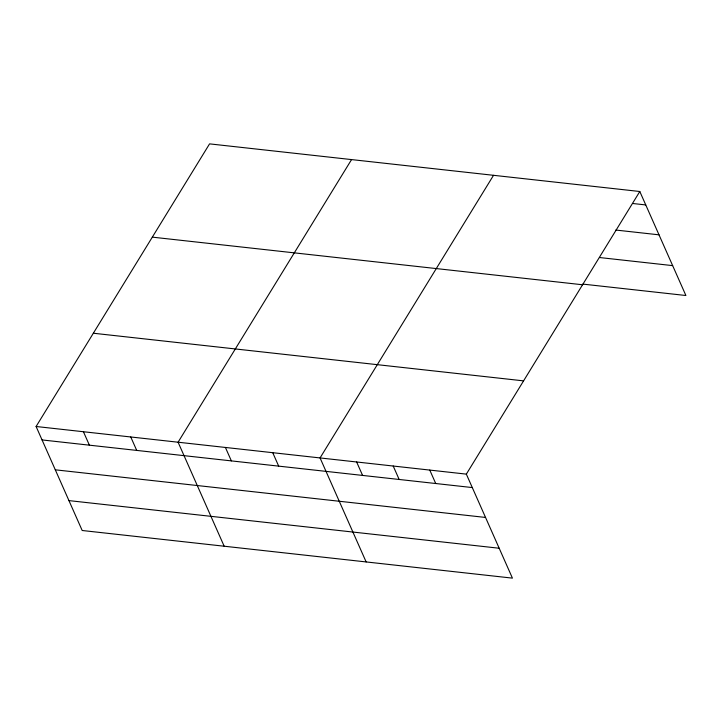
<?xml version="1.0" encoding="UTF-8"?>
<svg xmlns="http://www.w3.org/2000/svg" width="722" height="722" viewBox="0 0 722 722"><rect width="100%" height="100%" fill="white"/><g stroke="black" fill="none" stroke-linecap="round" stroke-linejoin="round"><path stroke-width="1.08" d="M639.809 191.501L466.34 474.128L512.43 578.132L82.191 530.499L36.1 426.494L209.57 143.868L639.809 191.501L685.9 295.506L582.834 284.098M351.551 159.589L178.081 442.207L224.172 546.211M493.532 175.311L320.063 457.928L366.144 561.933M632.472 203.469L645.766 204.94M615.794 230.047L659.015 234.83M599.513 257.528L672.66 265.624M152.324 237.141L582.564 284.766M93.346 333.23L523.585 380.864M36.1 426.494L466.34 474.128M42.056 439.933L472.296 487.567M55.296 469.814L485.545 517.448M68.942 500.608L499.191 548.242M429.77 470.076L435.727 483.514M393.201 466.024L399.158 479.462M356.632 461.981L362.588 475.419M272.736 452.694L278.692 466.132M225.408 447.45L231.365 460.889M130.754 436.972L136.711 450.411M83.427 431.729L89.384 445.167"/></g></svg>
